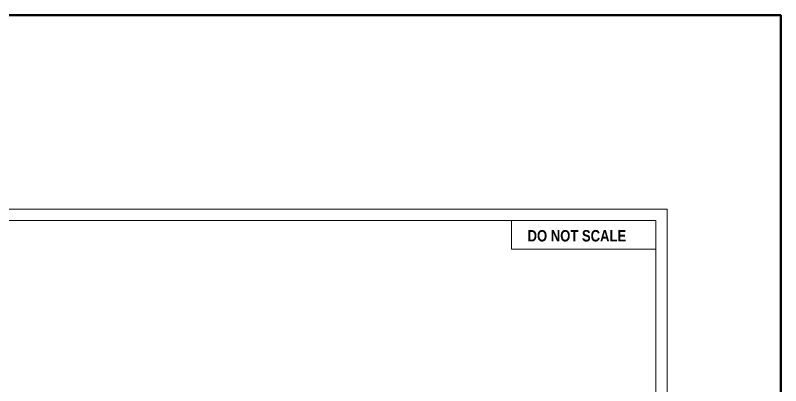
# Model space of a CAD drawing. Extents: x 111418 to 267280, y -151895 to -98368.
# Drawn here: x 213693 to 228410, y -105755 to -98628 of the extents above; entities that cross this region are included whole.
import ezdxf

# ---------------------------------------------------------------- set-up
doc = ezdxf.new("R2010")
doc.units = 0
doc.header["$MEASUREMENT"] = 0
doc.layers.get('0').update_dxf_attribs({"lineweight": 5})
doc.layers.add('TEXT', color=4, linetype='Continuous', lineweight=5)
doc.styles.add('MtXpl_Arial_Narrow', font='ARIALNB.TTF')

msp = doc.modelspace()

# ---------------------------------------------------------------- linework, layer by layer
at = {"layer": 'TEXT', "color": 7, "lineweight": 20, "ltscale": 100}
for p, q in [((223231, -102576.2), (223231, -103128.9)), ((223231, -103128.9), (226009.1, -103128.9))]:
    msp.add_line(p, q, dxfattribs=at)
at = {"layer": 'TEXT', "color": 3, "lineweight": 50, "ltscale": 100}
msp.add_lwpolyline([(178718.3, -98628), (228410, -98628), (228410, -135054.2), (178718.3, -135054.2)], close=True, dxfattribs=at)
at = {"layer": 'TEXT', "color": 7, "lineweight": 20, "ltscale": 100}
for points in [[(182384.7, -102360.8), (226224.5, -102360.8), (226224.5, -131853.6), (182384.7, -131853.6)], [(182600.2, -102576.2), (226009.1, -102576.2), (226009.1, -131638.1), (182600.2, -131638.1)]]:
    msp.add_lwpolyline(points, close=True, dxfattribs=at)

# ---------------------------------------------------------------- texts
at = {"color": 7, "style": 'MtXpl_Arial_Narrow'}
msp.add_text('DO NOT SCALE', height=218.927, dxfattribs=at).set_placement((223543.6, -102979.6))

doc.saveas('drawing.dxf')
